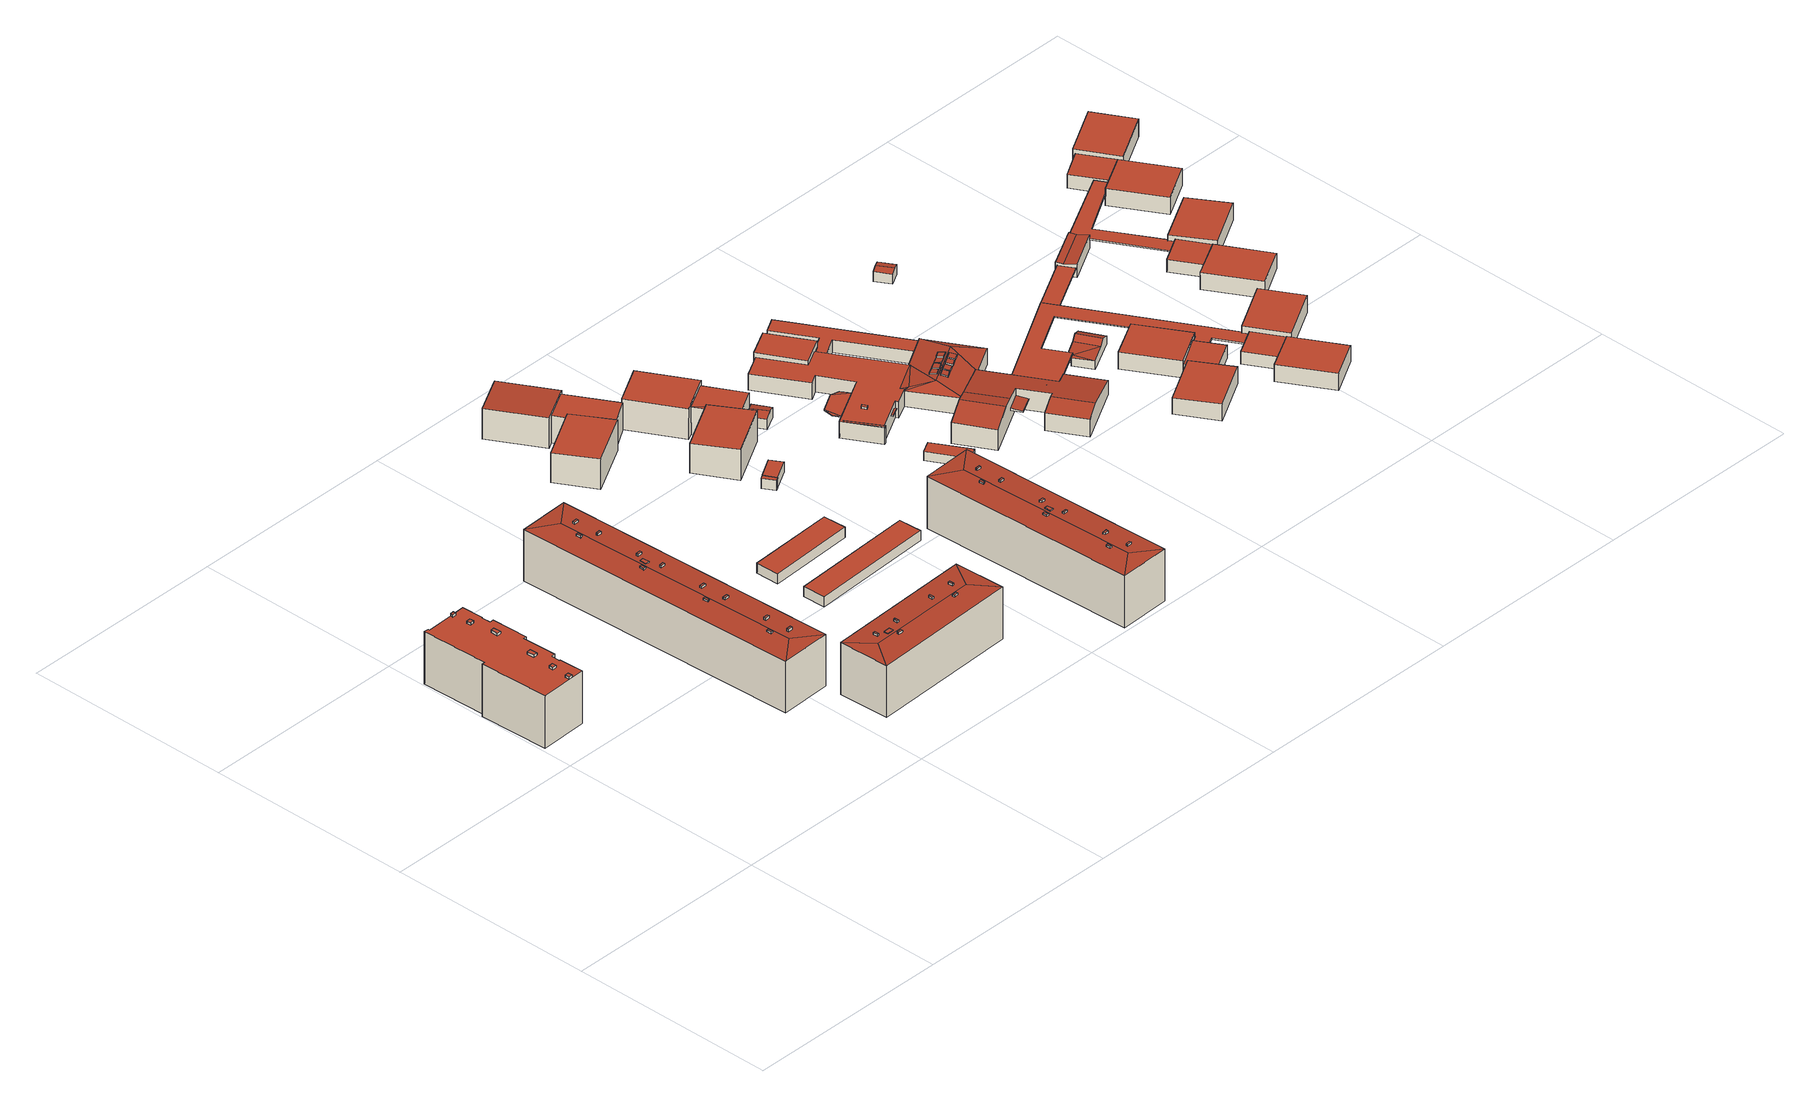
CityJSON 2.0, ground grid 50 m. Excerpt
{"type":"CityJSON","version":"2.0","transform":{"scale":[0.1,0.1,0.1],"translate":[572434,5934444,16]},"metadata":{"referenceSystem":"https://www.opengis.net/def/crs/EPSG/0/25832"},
"CityObjects":{
"building1":{"type":"Building","attributes":{"Grundfläche 2D":"380.286452","Grundhöhe NN":"16.456"},"children":["building1-1","building1-2","building1-3","building1-4","building1-5","building1-6","building1-7","building1-8","building1-9"],"geometry":[{"type":"Solid","lod":"3","boundaries":[[[[0,1,2,3,4,5,6,7,8,9,10,11,12,13,14,15,16,17,18,19]],[[3,2,1,0,20,21]],[[4,3,21,22]],[[5,4,22,23]],[[6,5,23,24]],[[7,6,24,25]],[[8,7,25,26]],[[9,8,26,27]],[[27,28,10,9]],[[29,11,10,28,30,31]],[[32,12,11,29,31,30,33,34]],[[13,12,32,34,33,35]],[[14,13,35,36]],[[15,14,36,37]],[[16,15,37,38,39,40]],[[41,17,16,40,39,38,42,43]],[[44,18,17,41,43,42,45,46]],[[19,47,48,49,20,0]],[[47,19,18,44,46,45,49,48]],[[33,30,28,27,26,25,24,23,22,21,20,49,45,42,38,37,36,35]]]],"semantics":{"surfaces":[{"type":"RoofSurface"},{"type":"WallSurface"},{"type":"GroundSurface"}],"values":[[0,1,1,1,1,1,1,1,1,1,1,1,1,1,1,1,1,1,1,2]]}}]},
"building1-1":{"type":"BuildingInstallation","parents":["building1"],"geometry":[{"type":"MultiSurface","lod":"3","boundaries":[[[50,51,52,53]],[[1,2,53,52]],[[2,54,50,53]],[[51,50,54,55]],[[55,1,52,51]]],"semantics":{"surfaces":[{"type":"RoofSurface"},{"type":"WallSurface"}],"values":[0,1,1,1,1]}}]},
"building1-2":{"type":"BuildingInstallation","parents":["building1"],"geometry":[{"type":"MultiSurface","lod":"3","boundaries":[[[56,57,58,59]],[[59,58,60,61]],[[56,59,61,62]],[[57,56,62,63]],[[58,57,63,60]]],"semantics":{"surfaces":[{"type":"RoofSurface"},{"type":"WallSurface"}],"values":[0,1,1,1,1]}}]},
"building1-3":{"type":"BuildingInstallation","parents":["building1"],"geometry":[{"type":"MultiSurface","lod":"3","boundaries":[[[64,65,66,67]]],"semantics":{"surfaces":[{"type":"RoofSurface"}],"values":[0]}}]},
"building1-4":{"type":"BuildingInstallation","parents":["building1"],"geometry":[{"type":"MultiSurface","lod":"3","boundaries":[[[68,69,70,71]],[[72,73,71,70]],[[73,74,68,71]],[[69,68,74,75]],[[70,69,75,72]]],"semantics":{"surfaces":[{"type":"RoofSurface"},{"type":"WallSurface"}],"values":[0,1,1,1,1]}}]},
"building1-5":{"type":"BuildingInstallation","parents":["building1"],"geometry":[{"type":"MultiSurface","lod":"3","boundaries":[[[76,77,78,79]],[[79,78,80,81]],[[76,79,81,82]],[[77,76,82,83]],[[78,77,83,80]]],"semantics":{"surfaces":[{"type":"RoofSurface"},{"type":"WallSurface"}],"values":[0,1,1,1,1]}}]},
"building1-6":{"type":"BuildingInstallation","parents":["building1"],"geometry":[{"type":"MultiSurface","lod":"3","boundaries":[[[84,85,86,87]],[[87,86,88,89]],[[84,87,89,90]],[[85,84,90,91]],[[86,85,91,88]]],"semantics":{"surfaces":[{"type":"RoofSurface"},{"type":"WallSurface"}],"values":[0,1,1,1,1]}}]},
"building1-7":{"type":"BuildingInstallation","parents":["building1"],"geometry":[{"type":"MultiSurface","lod":"3","boundaries":[[[92,93,94,95]],[[96,97,95,94]],[[97,98,92,95]],[[93,92,98,99]],[[94,93,99,96]]],"semantics":{"surfaces":[{"type":"RoofSurface"},{"type":"WallSurface"}],"values":[0,1,1,1,1]}}]},
"building1-8":{"type":"BuildingInstallation","parents":["building1"],"geometry":[{"type":"MultiSurface","lod":"3","boundaries":[[[41,40,100,47,44]],[[46,43,41,44]],[[43,39,40,41]],[[101,48,46,44,47,100]],[[39,101,100,40]],[[48,101,39,43,46]]],"semantics":{"surfaces":[{"type":"RoofSurface"},{"type":"WallSurface"},{"type":"OuterCeilingSurface"}],"values":[0,1,1,1,1,2]}}]},
"building1-9":{"type":"BuildingInstallation","parents":["building1"],"geometry":[{"type":"MultiSurface","lod":"3","boundaries":[[[32,29,102,103,104]],[[32,34,31,29]],[[102,29,31,105]],[[106,104,103,102,105,107]],[[104,106,34,32]],[[107,105,31,34,106]]],"semantics":{"surfaces":[{"type":"RoofSurface"},{"type":"WallSurface"},{"type":"OuterCeilingSurface"}],"values":[0,1,1,1,1,2]}}]},
"building2":{"type":"Building","attributes":{"Grundfläche 2D":"852.153227","Grundhöhe NN":"16.740"},"children":["building2-1","building2-2","building2-3","building2-4","building2-5","building2-6","building2-7","building2-8","building2-9","building2-10","building2-11","building2-12","building2-13","building2-14","building2-15","building2-16","building2-17"],"geometry":[{"type":"Solid","lod":"3","boundaries":[[[[108,109,110,111]],[[108,111,112]],[[113,110,109]],[[113,112,111,110]],[[109,108,114,115]],[[113,109,115,116]],[[112,113,116,117]],[[108,112,117,114]],[[116,115,114,117]]]],"semantics":{"surfaces":[{"type":"RoofSurface"},{"type":"WallSurface"},{"type":"GroundSurface"}],"values":[[0,0,0,0,1,1,1,1,2]]}}]},
"building2-1":{"type":"BuildingInstallation","parents":["building2"],"geometry":[{"type":"MultiSurface","lod":"3","boundaries":[[[118,119,120,121]],[[121,120,122,123]],[[118,121,123,124]],[[119,118,124,125]],[[120,119,125,122]]],"semantics":{"surfaces":[{"type":"RoofSurface"},{"type":"WallSurface"}],"values":[0,1,1,1,1]}}]},
"building2-2":{"type":"BuildingInstallation","parents":["building2"],"geometry":[{"type":"MultiSurface","lod":"3","boundaries":[[[126,127,128,129]],[[129,128,130,131]],[[131,132,126,129]],[[127,126,132,133]],[[133,130,128,127]]],"semantics":{"surfaces":[{"type":"RoofSurface"},{"type":"WallSurface"}],"values":[0,1,1,1,1]}}]},
"building2-3":{"type":"BuildingInstallation","parents":["building2"],"geometry":[{"type":"MultiSurface","lod":"3","boundaries":[[[134,135,136,137]],[[137,136,138,139]],[[134,137,139,140]],[[135,134,140,141]],[[136,135,141,138]]],"semantics":{"surfaces":[{"type":"RoofSurface"},{"type":"WallSurface"}],"values":[0,1,1,1,1]}}]},
"building2-4":{"type":"BuildingInstallation","parents":["building2"],"geometry":[{"type":"MultiSurface","lod":"3","boundaries":[[[142,143,144,145]],[[145,144,146,147]],[[142,145,147,148]],[[143,142,148,149]],[[144,143,149,146]]],"semantics":{"surfaces":[{"type":"RoofSurface"},{"type":"WallSurface"}],"values":[0,1,1,1,1]}}]},
"building2-5":{"type":"BuildingInstallation","parents":["building2"],"geometry":[{"type":"MultiSurface","lod":"3","boundaries":[[[150,151,152,153]],[[153,152,154,155]],[[150,153,155,156]],[[151,150,156,157]],[[152,151,157,154]]],"semantics":{"surfaces":[{"type":"RoofSurface"},{"type":"WallSurface"}],"values":[0,1,1,1,1]}}]},
"building2-6":{"type":"BuildingInstallation","parents":["building2"],"geometry":[{"type":"MultiSurface","lod":"3","boundaries":[[[158,159,160,161]],[[161,160,162,163]],[[158,161,163,164]],[[159,158,164,165]],[[160,159,165,162]]],"semantics":{"surfaces":[{"type":"RoofSurface"},{"type":"WallSurface"}],"values":[0,1,1,1,1]}}]},
"building2-7":{"type":"BuildingInstallation","parents":["building2"],"geometry":[{"type":"MultiSurface","lod":"3","boundaries":[[[166,167,168,169]],[[169,168,170,171]],[[166,169,171,172]],[[167,166,172,173]],[[168,167,173,170]]],"semantics":{"surfaces":[{"type":"RoofSurface"},{"type":"WallSurface"}],"values":[0,1,1,1,1]}}]},
"building2-8":{"type":"BuildingInstallation","parents":["building2"],"geometry":[{"type":"MultiSurface","lod":"3","boundaries":[[[174,175,176,177]],[[177,176,178,179]],[[174,177,179,180]],[[175,174,180,181]],[[176,175,181,178]]],"semantics":{"surfaces":[{"type":"RoofSurface"},{"type":"WallSurface"}],"values":[0,1,1,1,1]}}]},
"building2-9":{"type":"BuildingInstallation","parents":["building2"],"geometry":[{"type":"MultiSurface","lod":"3","boundaries":[[[182,183,184,185]],[[185,184,186,187]],[[182,185,187,188]],[[183,182,188,189]],[[184,183,189,186]]],"semantics":{"surfaces":[{"type":"RoofSurface"},{"type":"WallSurface"}],"values":[0,1,1,1,1]}}]},
"building2-10":{"type":"BuildingInstallation","parents":["building2"],"geometry":[{"type":"MultiSurface","lod":"3","boundaries":[[[190,191,192,193]],[[193,192,194,195]],[[195,196,190,193]],[[191,190,196,197]],[[197,194,192,191]]],"semantics":{"surfaces":[{"type":"RoofSurface"},{"type":"WallSurface"}],"values":[0,1,1,1,1]}}]},
"building2-11":{"type":"BuildingInstallation","parents":["building2"],"geometry":[{"type":"MultiSurface","lod":"3","boundaries":[[[198,199,200,201]],[[201,200,202,203]],[[198,201,203,204]],[[199,198,204,205]],[[200,199,205,202]]],"semantics":{"surfaces":[{"type":"RoofSurface"},{"type":"WallSurface"}],"values":[0,1,1,1,1]}}]},
"building2-12":{"type":"BuildingInstallation","parents":["building2"],"geometry":[{"type":"MultiSurface","lod":"3","boundaries":[[[206,207,208,209]],[[210,211,209,208]],[[206,209,211,212]],[[207,206,212,213]],[[208,207,213,210]]],"semantics":{"surfaces":[{"type":"RoofSurface"},{"type":"WallSurface"}],"values":[0,1,1,1,1]}}]},
"building2-13":{"type":"BuildingInstallation","parents":["building2"],"geometry":[{"type":"MultiSurface","lod":"3","boundaries":[[[214,215,216,217]],[[217,216,218,219]],[[214,217,219,220]],[[215,214,220,221]],[[216,215,221,218]]],"semantics":{"surfaces":[{"type":"RoofSurface"},{"type":"WallSurface"}],"values":[0,1,1,1,1]}}]},
"building2-14":{"type":"BuildingInstallation","parents":["building2"],"geometry":[{"type":"MultiSurface","lod":"3","boundaries":[[[222,223,224,225]],[[226,227,224,223]],[[227,228,225,224]],[[228,229,222,225]],[[229,226,223,222]],[[226,229,228,227]]],"semantics":{"surfaces":[{"type":"RoofSurface"},{"type":"WallSurface"},{"type":"OuterCeilingSurface"}],"values":[0,1,1,1,1,2]}}]},
"building2-15":{"type":"BuildingInstallation","parents":["building2"],"geometry":[{"type":"MultiSurface","lod":"3","boundaries":[[[230,231,232,233]],[[234,235,232,231]],[[236,234,231,230]],[[235,237,233,232]],[[237,236,230,233]],[[234,236,237,235]]],"semantics":{"surfaces":[{"type":"RoofSurface"},{"type":"WallSurface"},{"type":"OuterCeilingSurface"}],"values":[0,1,1,1,1,2]}}]},
"building2-16":{"type":"BuildingInstallation","parents":["building2"],"geometry":[{"type":"MultiSurface","lod":"3","boundaries":[[[238,239,240,241]],[[242,243,240,239]],[[243,244,241,240]],[[244,245,238,241]],[[245,242,239,238]],[[242,245,244,243]]],"semantics":{"surfaces":[{"type":"RoofSurface"},{"type":"WallSurface"},{"type":"OuterCeilingSurface"}],"values":[0,1,1,1,1,2]}}]},
"building2-17":{"type":"BuildingInstallation","parents":["building2"],"geometry":[{"type":"MultiSurface","lod":"3","boundaries":[[[246,247,248,249]],[[250,251,248,247]],[[251,252,249,248]],[[252,253,246,249]],[[253,250,247,246]],[[250,253,252,251]]],"semantics":{"surfaces":[{"type":"RoofSurface"},{"type":"WallSurface"},{"type":"OuterCeilingSurface"}],"values":[0,1,1,1,1,2]}}]},
"building3":{"type":"Building","attributes":{"Grundfläche 2D":"439.059400","Grundhöhe NN":"16.796"},"children":["building3-1","building3-2","building3-3","building3-4","building3-5","building3-6","building3-7","building3-8","building3-9"],"geometry":[{"type":"Solid","lod":"3","boundaries":[[[[254,255,256,257]],[[254,257,258]],[[259,256,255]],[[259,258,257,256]],[[255,254,260,261]],[[259,255,261,262]],[[258,259,262,263]],[[254,258,263,260]],[[260,263,262,261]]]],"semantics":{"surfaces":[{"type":"RoofSurface"},{"type":"WallSurface"},{"type":"GroundSurface"}],"values":[[0,0,0,0,1,1,1,1,2]]}}]},
"building3-1":{"type":"BuildingInstallation","parents":["building3"],"geometry":[{"type":"MultiSurface","lod":"3","boundaries":[[[264,265,266,267]],[[268,269,267,266]],[[264,267,269,270]],[[270,271,265,264]],[[266,265,271,268]]],"semantics":{"surfaces":[{"type":"RoofSurface"},{"type":"WallSurface"}],"values":[0,1,1,1,1]}}]},
"building3-2":{"type":"BuildingInstallation","parents":["building3"],"geometry":[{"type":"MultiSurface","lod":"3","boundaries":[[[272,273,274,275]],[[275,274,276,277]],[[272,275,277,278]],[[273,272,278,279]],[[274,273,279,276]]],"semantics":{"surfaces":[{"type":"RoofSurface"},{"type":"WallSurface"}],"values":[0,1,1,1,1]}}]},
"building3-3":{"type":"BuildingInstallation","parents":["building3"],"geometry":[{"type":"MultiSurface","lod":"3","boundaries":[[[280,281,282,283]],[[283,282,284,285]],[[280,283,285,286]],[[281,280,286,287]],[[282,281,287,284]]],"semantics":{"surfaces":[{"type":"RoofSurface"},{"type":"WallSurface"}],"values":[0,1,1,1,1]}}]},
"building3-4":{"type":"BuildingInstallation","parents":["building3"],"geometry":[{"type":"MultiSurface","lod":"3","boundaries":[[[288,289,290,291]],[[291,290,292,293]],[[288,291,293,294]],[[289,288,294,295]],[[290,289,295,292]]],"semantics":{"surfaces":[{"type":"RoofSurface"},{"type":"WallSurface"}],"values":[0,1,1,1,1]}}]},
"building3-5":{"type":"BuildingInstallation","parents":["building3"],"geometry":[{"type":"MultiSurface","lod":"3","boundaries":[[[296,297,298,299]],[[299,298,300,301]],[[296,299,301,302]],[[297,296,302,303]],[[298,297,303,300]]],"semantics":{"surfaces":[{"type":"RoofSurface"},{"type":"WallSurface"}],"values":[0,1,1,1,1]}}]},
"building3-6":{"type":"BuildingInstallation","parents":["building3"],"geometry":[{"type":"MultiSurface","lod":"3","boundaries":[[[304,305,306,307]],[[307,306,308,309]],[[304,307,309,310]],[[305,304,310,311]],[[306,305,311,308]]],"semantics":{"surfaces":[{"type":"RoofSurface"},{"type":"WallSurface"}],"values":[0,1,1,1,1]}}]},
"building3-7":{"type":"BuildingInstallation","parents":["building3"],"geometry":[{"type":"MultiSurface","lod":"3","boundaries":[[[312,313,314,315]],[[316,317,315,314]],[[312,315,317,318]],[[318,319,313,312]],[[314,313,319,316]]],"semantics":{"surfaces":[{"type":"RoofSurface"},{"type":"WallSurface"}],"values":[0,1,1,1,1]}}]},
"building3-8":{"type":"BuildingInstallation","parents":["building3"],"geometry":[{"type":"MultiSurface","lod":"3","boundaries":[[[320,321,322,323]],[[324,325,323,322]],[[325,326,320,323]],[[326,327,321,320]],[[327,324,322,321]],[[327,326,325,324]]],"semantics":{"surfaces":[{"type":"RoofSurface"},{"type":"WallSurface"},{"type":"OuterCeilingSurface"}],"values":[0,1,1,1,1,2]}}]},
"building3-9":{"type":"BuildingInstallation","parents":["building3"],"geometry":[{"type":"MultiSurface","lod":"3","boundaries":[[[328,329,330,331]],[[330,329,332,333]],[[331,330,333,334]],[[328,331,334,335]],[[329,328,335,332]],[[332,335,334,333]]],"semantics":{"surfaces":[{"type":"RoofSurface"},{"type":"WallSurface"},{"type":"OuterCeilingSurface"}],"values":[0,1,1,1,1,2]}}]},
"building4":{"type":"Building","attributes":{"Grundfläche 2D":"116.779359","Grundhöhe NN":"16.607"},"geometry":[{"type":"Solid","lod":"3","boundaries":[[[[336,337,338,339]],[[340,341,339,338]],[[341,342,336,339]],[[342,343,337,336]],[[343,340,338,337]],[[343,342,341,340]]]],"semantics":{"surfaces":[{"type":"RoofSurface"},{"type":"WallSurface"},{"type":"GroundSurface"}],"values":[[0,1,1,1,1,2]]}}]},
"building5":{"type":"Building","attributes":{"Grundfläche 2D":"164.956341","Grundhöhe NN":"16.677"},"geometry":[{"type":"Solid","lod":"3","boundaries":[[[[344,345,346,347]],[[348,349,347,346]],[[349,350,344,347]],[[350,351,345,344]],[[351,348,346,345]],[[351,350,349,348]]]],"semantics":{"surfaces":[{"type":"RoofSurface"},{"type":"WallSurface"},{"type":"GroundSurface"}],"values":[[0,1,1,1,1,2]]}}]},
"building6":{"type":"Building","attributes":{"Grundfläche 2D":"381.532801","Grundhöhe NN":"16.612"},"geometry":[{"type":"Solid","lod":"3","boundaries":[[[[352,353,354,355,356]],[[357,358,359,360,361]],[[362,363,364,365,366,367,368]],[[369,354,353,364,363,370]],[[355,354,369,371]],[[356,355,371,372]],[[364,353,352,356,372,373,365]],[[359,358,374,375]],[[368,376,377,360,359,375,378,362]],[[361,360,377,379]],[[358,357,361,379,374]],[[363,362,378,370]],[[366,365,373,380]],[[376,368,367,366,380,381]],[[376,381,380,373,372,371,369,370,378,375,374,379,377]]]],"semantics":{"surfaces":[{"type":"RoofSurface"},{"type":"WallSurface"},{"type":"GroundSurface"}],"values":[[0,0,0,1,1,1,1,1,1,1,1,1,1,1,2]]}}]},
"building7":{"type":"Building","attributes":{"Grundfläche 2D":"2.672561","Grundhöhe NN":"16.492"},"geometry":[{"type":"Solid","lod":"3","boundaries":[[[[382,383,384,385]],[[386,387,385,384]],[[387,388,382,385]],[[388,389,383,382]],[[389,386,384,383]],[[389,388,387,386]]]],"semantics":{"surfaces":[{"type":"RoofSurface"},{"type":"WallSurface"},{"type":"GroundSurface"}],"values":[[0,1,1,1,1,2]]}}]},
"building8":{"type":"Building","attributes":{"Grundfläche 2D":"644.389950","Grundhöhe NN":"16.826"},"children":["building8-1","building8-2","building8-3","building8-4","building8-5","building8-6","building8-7","building8-8","building8-9","building8-10","building8-11","building8-12","building8-13"],"geometry":[{"type":"Solid","lod":"3","boundaries":[[[[390,391,392]],[[393,392,391,394]],[[391,390,395,394]],[[393,394,395]],[[390,392,396,397]],[[395,390,397,398]],[[393,395,398,399]],[[392,393,399,396]],[[399,398,397,396]]]],"semantics":{"surfaces":[{"type":"RoofSurface"},{"type":"WallSurface"},{"type":"GroundSurface"}],"values":[[0,0,0,0,1,1,1,1,2]]}}]},
"building8-1":{"type":"BuildingInstallation","parents":["building8"],"geometry":[{"type":"MultiSurface","lod":"3","boundaries":[[[400,401,402,403]],[[404,405,403,402]],[[403,405,406,400]],[[406,407,401,400]],[[402,401,407,404]]],"semantics":{"surfaces":[{"type":"RoofSurface"},{"type":"WallSurface"}],"values":[0,1,1,1,1]}}]},
"building8-2":{"type":"BuildingInstallation","parents":["building8"],"geometry":[{"type":"MultiSurface","lod":"3","boundaries":[[[408,409,410,411]],[[411,410,412,413]],[[408,411,413,414]],[[409,408,414,415]],[[410,409,415,412]]],"semantics":{"surfaces":[{"type":"RoofSurface"},{"type":"WallSurface"}],"values":[0,1,1,1,1]}}]},
"building8-3":{"type":"BuildingInstallation","parents":["building8"],"geometry":[{"type":"MultiSurface","lod":"3","boundaries":[[[416,417,418,419]],[[419,418,420,421]],[[416,419,421,422]],[[422,423,417,416]],[[423,420,418,417]]],"semantics":{"surfaces":[{"type":"RoofSurface"},{"type":"WallSurface"}],"values":[0,1,1,1,1]}}]},
"building8-4":{"type":"BuildingInstallation","parents":["building8"],"geometry":[{"type":"MultiSurface","lod":"3","boundaries":[[[424,425,426,427]],[[427,426,428,429]],[[424,427,429,430]],[[425,424,430,431]],[[426,425,431,428]]],"semantics":{"surfaces":[{"type":"RoofSurface"},{"type":"WallSurface"}],"values":[0,1,1,1,1]}}]},
"building8-5":{"type":"BuildingInstallation","parents":["building8"],"geometry":[{"type":"MultiSurface","lod":"3","boundaries":[[[432,433,434,435]],[[435,434,436,437]],[[432,435,437,438]],[[433,432,438,439]],[[434,433,439,436]]],"semantics":{"surfaces":[{"type":"RoofSurface"},{"type":"WallSurface"}],"values":[0,1,1,1,1]}}]},
"building8-6":{"type":"BuildingInstallation","parents":["building8"],"geometry":[{"type":"MultiSurface","lod":"3","boundaries":[[[440,441,442,443]],[[443,442,444,445]],[[440,443,445,446]],[[441,440,446,447]],[[442,441,447,444]]],"semantics":{"surfaces":[{"type":"RoofSurface"},{"type":"WallSurface"}],"values":[0,1,1,1,1]}}]},
"building8-7":{"type":"BuildingInstallation","parents":["building8"],"geometry":[{"type":"MultiSurface","lod":"3","boundaries":[[[448,449,450,451]],[[451,450,452,453]],[[448,451,453,454]],[[449,448,454,455]],[[450,449,455,452]]],"semantics":{"surfaces":[{"type":"RoofSurface"},{"type":"WallSurface"}],"values":[0,1,1,1,1]}}]},
"building8-8":{"type":"BuildingInstallation","parents":["building8"],"geometry":[{"type":"MultiSurface","lod":"3","boundaries":[[[456,457,458,459]],[[459,458,460,461]],[[461,462,456,459]],[[457,456,462,463]],[[463,460,458,457]]],"semantics":{"surfaces":[{"type":"RoofSurface"},{"type":"WallSurface"}],"values":[0,1,1,1,1]}}]},
"building8-9":{"type":"BuildingInstallation","parents":["building8"],"geometry":[{"type":"MultiSurface","lod":"3","boundaries":[[[464,465,466,467]],[[467,466,468,469]],[[464,467,469,470]],[[465,464,470,471]],[[466,465,471,468]]],"semantics":{"surfaces":[{"type":"RoofSurface"},{"type":"WallSurface"}],"values":[0,1,1,1,1]}}]},
"building8-10":{"type":"BuildingInstallation","parents":["building8"],"geometry":[{"type":"MultiSurface","lod":"3","boundaries":[[[472,473,474,475]],[[475,474,476,477]],[[472,475,477,478]],[[473,472,478,479]],[[474,473,479,476]]],"semantics":{"surfaces":[{"type":"RoofSurface"},{"type":"WallSurface"}],"values":[0,1,1,1,1]}}]},
"building8-11":{"type":"BuildingInstallation","parents":["building8"],"geometry":[{"type":"MultiSurface","lod":"3","boundaries":[[[480,481,482,483]],[[482,481,484,485]],[[480,483,486,487]],[[483,482,485,486]],[[481,480,487,484]],[[484,487,486,485]]],"semantics":{"surfaces":[{"type":"RoofSurface"},{"type":"WallSurface"},{"type":"OuterCeilingSurface"}],"values":[0,1,1,1,1,2]}}]},
"building8-12":{"type":"BuildingInstallation","parents":["building8"],"geometry":[{"type":"MultiSurface","lod":"3","boundaries":[[[488,489,490,491]],[[492,493,490,489]],[[494,492,489,488]],[[493,495,491,490]],[[495,494,488,491]],[[492,494,495,493]]],"semantics":{"surfaces":[{"type":"RoofSurface"},{"type":"WallSurface"},{"type":"OuterCeilingSurface"}],"values":[0,1,1,1,1,2]}}]},
"building8-13":{"type":"BuildingInstallation","parents":["building8"],"geometry":[{"type":"MultiSurface","lod":"3","boundaries":[[[496,497,498,499]],[[500,501,499,498]],[[502,500,498,497]],[[501,503,496,499]],[[503,502,497,496]],[[502,503,501,500]]],"semantics":{"surfaces":[{"type":"RoofSurface"},{"type":"WallSurface"},{"type":"OuterCeilingSurface"}],"values":[0,1,1,1,1,2]}}]},
"building9":{"type":"Building","attributes":{"Grundfläche 2D":"17.760267","Grundhöhe NN":"16.690"},"geometry":[{"type":"Solid","lod":"3","boundaries":[[[[504,505,506,507]],[[505,504,508,509]],[[506,505,509,510]],[[507,506,510,511]],[[504,507,511,508]],[[509,508,511,510]]]],"semantics":{"surfaces":[{"type":"RoofSurface"},{"type":"WallSurface"},{"type":"GroundSurface"}],"values":[[0,1,1,1,1,2]]}}]},
"building10":{"type":"Building","attributes":{"Grundfläche 2D":"383.314348","Grundhöhe NN":"16.727"},"geometry":[{"type":"Solid","lod":"3","boundaries":[[[[512,513,514,515]],[[516,517,518,519]],[[520,521,522,523]],[[524,525,526,520,523,527]],[[528,529,530,531,532]],[[533,528,532]],[[531,534,535,513,512,536,537,532]],[[514,513,535,538]],[[515,514,538,539]],[[512,515,539,536]],[[540,517,516,528,533,541]],[[518,517,540,542]],[[519,518,542,543]],[[528,516,519,543,544,529]],[[527,523,522,545,546]],[[524,527,546,547]],[[525,524,547,548]],[[522,521,549,545]],[[520,526,530,529,544,549,521]],[[534,531,530,526,525,548]],[[533,532,537,541]],[[543,542,540,541,537,536,539,538,535,534,548,547,546,545,549,544]]]],"semantics":{"surfaces":[{"type":"RoofSurface"},{"type":"WallSurface"},{"type":"GroundSurface"}],"values":[[0,0,0,0,0,0,1,1,1,1,1,1,1,1,1,1,1,1,1,1,1,2]]}}]},
"building11":{"type":"Building","attributes":{"Grundfläche 2D":"31.164407","Grundhöhe NN":"16.791"},"geometry":[{"type":"Solid","lod":"3","boundaries":[[[[550,551,552,553]],[[554,555,553,552]],[[555,556,550,553]],[[556,557,551,550]],[[557,554,552,551]],[[557,556,555,554]]]],"semantics":{"surfaces":[{"type":"RoofSurface"},{"type":"WallSurface"},{"type":"GroundSurface"}],"values":[[0,1,1,1,1,2]]}}]},
"building12":{"type":"Building","attributes":{"Grundfläche 2D":"1076.726346","Grundhöhe NN":"16.091"},"children":["building12-1","building12-2","building12-3","building12-4","building12-5","building12-6","building12-7","building12-8","building12-9","building12-10","building12-11","building12-12","building12-13","building12-14"],"geometry":[{"type":"Solid","lod":"3","boundaries":[[[[558,559,560,561]],[[562,563,559,564,565,566]],[[559,558,564]],[[567,558,561]],[[568,558,567]],[[569,564,568]],[[564,558,568]],[[569,570,565,564]],[[570,571,572,565]],[[573,566,565,572]],[[574,575,576,577]],[[578,579,575,574]],[[580,581,582,583,584,585,586,579,578,587,588]],[[589,590,581,580]],[[559,563,591,592,593,594,595,596,597,598,599,600,601,602,603,604,605,567,561,560]],[[606,607,608,609]],[[610,587,578,574,577,611,612,613]],[[587,610,613,612,614,588]],[[589,580,588,614,615]],[[590,589,615,616]],[[582,581,590,616,617]],[[583,582,617,618]],[[619,585,584,583,618,620]],[[570,586,585,619,621,571]],[[622,576,575,579,586,570,569,623]],[[577,576,622,611]],[[594,593,624,625]],[[595,594,625,626]],[[596,595,626,627]],[[597,596,627,628]],[[598,597,628,629,599]],[[600,599,629,630]],[[601,600,630,631]],[[602,601,631,632]],[[602,632,633,603]],[[604,603,633,634]],[[605,604,634,635,568,567]],[[591,563,562,636,637]],[[569,568,635,623]],[[572,571,621,638]],[[639,566,573,572,638,640]],[[562,566,639,636]],[[592,606,609,641,624,593]],[[642,607,606,592,591,637]],[[608,607,642,643]],[[609,608,643,641]],[[634,633,632,631,630,629,628,627,626,625,624,641,643,642,637,636,639,640,638,621,619,620,618,617,616,615,614,612,611,622,623,635]]]],"semantics":{"surfaces":[{"type":"RoofSurface"},{"type":"WallSurface"},{"type":"GroundSurface"}],"values":[[0,0,0,0,0,0,0,0,0,0,0,0,0,0,0,0,1,1,1,1,1,1,1,1,1,1,1,1,1,1,1,1,1,1,1,1,1,1,1,1,1,1,1,1,1,1,2]]}}]},
"building12-1":{"type":"BuildingInstallation","parents":["building12"],"geometry":[{"type":"MultiSurface","lod":"3","boundaries":[[[644,645,646,647]],[[647,646,648,649]],[[644,647,649,650]],[[645,644,650,651]],[[646,645,651,648]]],"semantics":{"surfaces":[{"type":"RoofSurface"},{"type":"WallSurface"}],"values":[0,1,1,1,1]}}]},
"building12-2":{"type":"BuildingInstallation","parents":["building12"],"geometry":[{"type":"MultiSurface","lod":"3","boundaries":[[[652,653,654,655]],[[655,654,656,657]],[[652,655,657,658]],[[653,652,658,659]],[[654,653,659,656]]],"semantics":{"surfaces":[{"type":"RoofSurface"},{"type":"WallSurface"}],"values":[0,1,1,1,1]}}]},
"building12-3":{"type":"BuildingInstallation","parents":["building12"],"geometry":[{"type":"MultiSurface","lod":"3","boundaries":[[[660,661,662,663]],[[663,662,664,665]],[[660,663,665,666]],[[661,660,666,667]],[[662,661,667,664]]],"semantics":{"surfaces":[{"type":"RoofSurface"},{"type":"WallSurface"}],"values":[0,1,1,1,1]}}]},
"building12-4":{"type":"BuildingInstallation","parents":["building12"],"geometry":[{"type":"MultiSurface","lod":"3","boundaries":[[[668,669,670,671]],[[671,670,672,673]],[[668,671,673,674]],[[669,668,674,675]],[[670,669,675,672]]],"semantics":{"surfaces":[{"type":"RoofSurface"},{"type":"WallSurface"}],"values":[0,1,1,1,1]}}]},
"building12-5":{"type":"BuildingInstallation","parents":["building12"],"geometry":[{"type":"MultiSurface","lod":"3","boundaries":[[[676,677,678,679]],[[679,678,680,681]],[[676,679,681,682]],[[682,683,677,676]],[[683,680,678,677]]],"semantics":{"surfaces":[{"type":"RoofSurface"},{"type":"WallSurface"}],"values":[0,1,1,1,1]}}]},
"building12-6":{"type":"BuildingInstallation","parents":["building12"],"geometry":[{"type":"MultiSurface","lod":"3","boundaries":[[[684,685,686,687]],[[687,686,688,689]],[[684,687,689,690]],[[685,684,690,691]],[[686,685,691,688]]],"semantics":{"surfaces":[{"type":"RoofSurface"},{"type":"WallSurface"}],"values":[0,1,1,1,1]}}]},
"building12-7":{"type":"BuildingInstallation","parents":["building12"],"geometry":[{"type":"MultiSurface","lod":"3","boundaries":[[[692,693,694,695]],[[695,694,696,697]],[[692,695,697,698]],[[693,692,698,699]],[[694,693,699,696]]],"semantics":{"surfaces":[{"type":"RoofSurface"},{"type":"WallSurface"}],"values":[0,1,1,1,1]}}]},
"building12-8":{"type":"BuildingInstallation","parents":["building12"],"geometry":[{"type":"MultiSurface","lod":"3","boundaries":[[[700,701,702,703]],[[703,702,704,705]],[[700,703,705,706]],[[701,700,706,707]],[[702,701,707,704]]],"semantics":{"surfaces":[{"type":"RoofSurface"},{"type":"WallSurface"}],"values":[0,1,1,1,1]}}]},
"building12-9":{"type":"BuildingInstallation","parents":["building12"],"geometry":[{"type":"MultiSurface","lod":"3","boundaries":[[[708,709,710,711]]],"semantics":{"surfaces":[{"type":"RoofSurface"}],"values":[0]}}]},
"building12-10":{"type":"BuildingInstallation","parents":["building12"],"geometry":[{"type":"MultiSurface","lod":"3","boundaries":[[[712,713,598,599,714]],[[714,599,600]],[[712,714,600,601]],[[598,713,712,601,602]]],"semantics":{"surfaces":[{"type":"RoofSurface"},{"type":"WallSurface"}],"values":[0,1,1,1]}}]},
"building12-11":{"type":"BuildingInstallation","parents":["building12"],"geometry":[{"type":"MultiSurface","lod":"3","boundaries":[[[715,716,717,718]],[[718,717,719,720]],[[715,718,720,721]],[[716,715,721,722]],[[717,716,722,719]]],"semantics":{"surfaces":[{"type":"RoofSurface"},{"type":"WallSurface"}],"values":[0,1,1,1,1]}}]},
"building12-12":{"type":"BuildingInstallation","parents":["building12"],"geometry":[{"type":"MultiSurface","lod":"3","boundaries":[[[723,724,725,610]],[[726,613,610,725]],[[613,727,723,610]],[[727,728,724,723]],[[728,726,725,724]],[[728,727,613,726]]],"semantics":{"surfaces":[{"type":"RoofSurface"},{"type":"WallSurface"},{"type":"OuterCeilingSurface"}],"values":[0,1,1,1,1,2]}}]},
"building12-13":{"type":"BuildingInstallation","parents":["building12"],"geometry":[{"type":"MultiSurface","lod":"3","boundaries":[[[729,730,731,732]],[[733,731,730]],[[729,732,734]],[[735,736,732,731]],[[736,737,734,732]],[[737,738,729,734]],[[738,739,730,729]],[[740,735,731,733]],[[739,740,733,730]],[[735,740,739,738,737,736]]],"semantics":{"surfaces":[{"type":"RoofSurface"},{"type":"WallSurface"},{"type":"OuterCeilingSurface"}],"values":[0,0,0,1,1,1,1,1,1,2]}}]},
"building12-14":{"type":"BuildingInstallation","parents":["building12"],"geometry":[{"type":"MultiSurface","lod":"3","boundaries":[[[741,742,743,744]],[[745,746,743,742]],[[746,747,744,743]],[[747,748,741,744]],[[748,745,742,741]],[[745,748,747,746]]],"semantics":{"surfaces":[{"type":"RoofSurface"},{"type":"WallSurface"},{"type":"OuterCeilingSurface"}],"values":[0,1,1,1,1,2]}}]},
"building13":{"type":"Building","attributes":{"Grundfläche 2D":"130.825479","Grundhöhe NN":"16.119"},"geometry":[{"type":"Solid","lod":"3","boundaries":[[[[749,750,751,752,753,754,755,756,757,758,759,760]],[[761,762,759,758]],[[762,763,760,759]],[[763,639,749,760]],[[639,640,750,749]],[[640,764,751,750]],[[764,765,752,751]],[[765,766,753,752]],[[766,767,754,753]],[[767,768,755,754]],[[768,642,756,755]],[[642,637,757,756]],[[637,761,758,757]],[[761,637,642,768,767,766,765,764,640,639,763,762]]]],"semantics":{"surfaces":[{"type":"RoofSurface"},{"type":"WallSurface"},{"type":"GroundSurface"}],"values":[[0,1,1,1,1,1,1,1,1,1,1,1,1,2]]}}]},
"building14":{"type":"Building","attributes":{"Grundfläche 2D":"333.033731","Grundhöhe NN":"16.719"},"geometry":[{"type":"Solid","lod":"3","boundaries":[[[[769,770,771,772]],[[773,774,775,776,777]],[[778,779,780,781,782,783]],[[783,770,769,784,785,778]],[[786,771,770,783,782,787]],[[772,771,786,788]],[[769,772,788,784]],[[775,774,789,790]],[[791,792,777,776,775,790,793,781,780]],[[773,777,792,794]],[[774,773,794,789]],[[782,781,793,787]],[[779,778,785,795]],[[780,779,795,791]],[[787,793,790,789,794,792,791,795,785,784,788,786]]]],"semantics":{"surfaces":[{"type":"RoofSurface"},{"type":"WallSurface"},{"type":"GroundSurface"}],"values":[[0,0,0,1,1,1,1,1,1,1,1,1,1,1,2]]}}]},
"building15":{"type":"Building","attributes":{"Grundfläche 2D":"14.075598","Grundhöhe NN":"16.425"},"geometry":[{"type":"Solid","lod":"3","boundaries":[[[[796,797,798,799]],[[800,796,799,801]],[[801,799,798,802,803]],[[800,801,803,804]],[[797,796,800,804,805]],[[798,797,805,802]],[[803,802,805,804]]]],"semantics":{"surfaces":[{"type":"RoofSurface"},{"type":"WallSurface"},{"type":"GroundSurface"}],"values":[[0,0,1,1,1,1,2]]}}]},
"building16":{"type":"Building","attributes":{"Grundfläche 2D":"559.276595","Grundhöhe NN":"16.805"},"children":["building16-1"],"geometry":[{"type":"Solid","lod":"3","boundaries":[[[[806,807,808,809,810,811,812,813,814,815,816,817,818,819,820,821]],[[822,823,824,825,826,827]],[[826,825,828,829,830]],[[831,832,833,834,835,836,837,838,839,840,841,842]],[[843,844,845]],[[846,844,843]],[[847,848,845,849]],[[850,843,845,848]],[[851,847,849,852]],[[810,809,853,854]],[[811,810,854,855]],[[812,811,855,856]],[[813,812,856,857]],[[814,813,857,858]],[[859,815,814,858,860,861]],[[815,859,861,862,816]],[[817,816,862,863]],[[864,819,818,817,863,865]],[[820,819,864,866]],[[821,820,866,867]],[[806,821,867,868]],[[807,806,868,869]],[[808,807,869,870]],[[809,808,870,853]],[[825,824,823,871,872,828]],[[873,835,834,830,829,828,872,874,875]],[[830,834,833,826]],[[876,875,874,877]],[[878,822,827,826,833,832,879,876,877,880]],[[823,822,878,871]],[[837,836,881,882]],[[838,837,882,883]],[[839,838,883,884]],[[840,839,884,885]],[[886,842,841,840,885,887]],[[831,842,886,888]],[[832,831,888,879]],[[836,835,873,881]],[[852,849,845,844,889,890]],[[851,852,890,891]],[[850,848,847,851,891,892]],[[843,850,892,893]],[[846,843,893,894]],[[844,846,894,889]],[[861,860,858,857,856,855,854,853,870,869,868,867,866,864,865,863,862]],[[877,874,872,871,878,880]],[[885,884,883,882,881,873,875,876,879,888,886,887]],[[892,891,890,889,894,893]]]],"semantics":{"surfaces":[{"type":"RoofSurface"},{"type":"WallSurface"},{"type":"GroundSurface"}],"values":[[0,0,0,0,0,0,0,0,0,1,1,1,1,1,1,1,1,1,1,1,1,1,1,1,1,1,1,1,1,1,1,1,1,1,1,1,1,1,1,1,1,1,1,1,2,2,2,2]]}}]},
"building16-1":{"type":"BuildingInstallation","parents":["building16"],"geometry":[{"type":"MultiSurface","lod":"3","boundaries":[[[859,895,896,897]],[[898,899,897,896]],[[859,897,899,861]],[[859,861,860,895]],[[896,895,860,898]],[[899,898,860,861]]],"semantics":{"surfaces":[{"type":"RoofSurface"},{"type":"WallSurface"},{"type":"OuterCeilingSurface"}],"values":[0,1,1,1,1,2]}}]},
"building17":{"type":"Building","attributes":{"Grundfläche 2D":"332.481186","Grundhöhe NN":"16.746"},"geometry":[{"type":"Solid","lod":"3","boundaries":[[[[900,901,902,903,904,905]],[[906,907,908,909]],[[910,911,912,913,914]],[[903,902,915,916]],[[904,903,916,917]],[[901,900,918,919]],[[907,906,920,921]],[[908,907,921,922]],[[905,909,908,922,918,900]],[[917,920,906,909,905,904]],[[911,910,923,924]],[[912,911,924,925]],[[913,912,925,926]],[[901,919,923,910,914,913,926,915,902]],[[915,926,925,924,923,919,918,922,921,920,917,916]]]],"semantics":{"surfaces":[{"type":"RoofSurface"},{"type":"WallSurface"},{"type":"GroundSurface"}],"values":[[0,0,0,1,1,1,1,1,1,1,1,1,1,1,2]]}}]},
"building18":{"type":"Building","attributes":{"Grundfläche 2D":"334.224362","Grundhöhe NN":"16.714"},"geometry":[{"type":"Solid","lod":"3","boundaries":[[[[927,928,929,930]],[[931,932,933,934,935]],[[936,937,938,939,940,941]],[[928,927,942,943]],[[929,928,943,944]],[[941,930,929,944,945,936]],[[946,942,927,930,941,940]],[[931,935,947,948]],[[932,931,948,949]],[[933,932,949,950]],[[937,951,947,935,934,933,950,952,938]],[[939,938,952,953]],[[940,939,953,946]],[[937,936,945,951]],[[952,950,949,948,947,951,945,944,943,942,946,953]]]],"semantics":{"surfaces":[{"type":"RoofSurface"},{"type":"WallSurface"},{"type":"GroundSurface"}],"values":[[0,0,0,1,1,1,1,1,1,1,1,1,1,1,2]]}}]},
"building19":{"type":"Building","attributes":{"Grundfläche 2D":"342.229524","Grundhöhe NN":"16.422"},"geometry":[{"type":"Solid","lod":"3","boundaries":[[[[954,955,956,957]],[[958,959,960,961]],[[962,963,964,965,966,967]],[[968,955,954,967,966,969]],[[956,955,968,970]],[[957,956,970,971]],[[962,967,954,957,971,972]],[[959,958,973,974]],[[960,959,974,975]],[[963,976,977,961,960,975,978,964]],[[958,961,977,973]],[[965,964,978,979]],[[966,965,979,969]],[[963,962,972,976]],[[970,968,969,979,978,975,974,973,977,976,972,971]]]],"semantics":{"surfaces":[{"type":"RoofSurface"},{"type":"WallSurface"},{"type":"GroundSurface"}],"values":[[0,0,0,1,1,1,1,1,1,1,1,1,1,1,2]]}}]}
},
"vertices":[
[115,902,135],[85,901,135],[77,900,135],[13,898,135],[13,902,135],[2,902,135],[7,741,135],[0,741,135],[6,573,135],[120,578,135],[117,636,135],[115,636,135],[115,657,135],[124,658,135],[121,740,135],[129,740,135],[125,828,135],[116,828,135],[115,850,135],[117,850,135],[115,902,5],[13,898,5],[13,902,5],[2,902,5],[7,741,5],[0,741,5],[6,573,5],[120,578,5],[117,636,5],[115,636,33],[115,636,5],[115,636,31],[115,657,33],[115,657,5],[115,657,31],[124,658,5],[121,740,5],[129,740,5],[125,828,5],[125,828,31],[125,828,33],[116,828,33],[116,828,5],[116,828,31],[115,850,33],[115,850,5],[115,850,31],[117,850,33],[117,850,31],[117,850,5],
[77,894,141],[85,894,141],[85,901,141],[77,900,141],[77,894,135],[85,894,135],
[90,578,141],[89,588,141],[81,588,141],[81,577,141],[81,588,135],[81,577,135],[90,578,135],[89,588,135],
[75,659,135],[65,659,135],[66,641,135],[75,642,135],
[81,859,141],[81,849,141],[91,850,141],[90,859,141],[91,850,135],[90,859,135],[81,859,135],[81,849,135],
[100,803,141],[91,802,141],[91,785,141],[101,785,141],[91,785,135],[101,785,135],[100,803,135],[91,802,135],
[86,698,141],[87,681,141],[97,681,141],[96,699,141],[97,681,135],[96,699,135],[86,698,135],[87,681,135],
[92,634,141],[82,633,141],[82,623,141],[92,624,141],[82,623,135],[92,624,135],[92,634,135],[82,633,135],
[124,850,33],[124,850,31],
[124,636,33],[124,657,33],[124,658,33],[124,636,31],[124,658,31],[124,657,31],
[395,996,135],[424,302,135],[482,348,138],[457,953,138],[517,1001,135],[546,307,135],[395,996,7],[424,302,7],[546,307,7],[517,1001,7],
[481,749,140],[472,748,140],[472,733,140],[482,733,140],[472,733,138],[482,733,137],[481,749,137],[472,748,138],
[488,876,142],[478,875,142],[478,871,142],[488,871,142],[478,871,137],[488,871,137],[488,876,137],[478,875,137],
[510,371,143],[499,370,143],[499,365,143],[511,366,143],[499,365,137],[511,366,137],[510,371,137],[499,370,137],
[492,533,142],[503,534,142],[503,539,142],[492,539,142],[503,539,137],[492,539,137],[492,533,137],[503,534,137],
[482,763,142],[493,764,142],[493,769,142],[481,768,142],[493,769,137],[481,768,137],[482,763,137],[493,764,137],
[474,397,142],[469,397,142],[470,385,142],[475,386,142],[470,385,138],[475,386,138],[474,397,138],[469,397,138],
[453,902,142],[448,902,142],[449,890,142],[454,891,142],[449,890,137],[454,891,138],[453,902,138],[448,902,137],
[496,703,142],[496,708,142],[485,707,142],[485,702,142],[485,707,137],[485,702,137],[496,703,137],[496,708,137],
[467,565,142],[462,565,142],[463,553,142],[468,554,142],[463,553,138],[468,554,138],[467,565,138],[462,565,137],
[496,425,143],[508,426,143],[507,431,143],[496,431,143],[507,431,137],[496,431,137],[496,425,137],[508,426,137],
[460,734,142],[455,734,142],[455,722,142],[461,722,142],[455,722,137],[461,722,138],[460,734,138],[455,734,137],
[486,932,142],[486,937,142],[475,937,142],[475,931,142],[475,937,137],[475,931,137],[486,932,137],[486,937,137],
[500,600,142],[489,600,142],[489,594,142],[501,595,142],[489,594,137],[501,595,137],[500,600,137],[489,600,137],
[525,918,33],[521,918,33],[522,896,33],[526,896,33],[521,918,31],[522,896,31],[526,896,31],[525,918,31],
[547,413,33],[542,412,33],[543,389,33],[548,389,33],[542,412,31],[543,389,31],[547,413,31],[548,389,31],
[532,750,33],[528,750,33],[529,727,33],[533,727,33],[528,750,31],[529,727,31],[533,727,31],[532,750,31],
[539,581,33],[535,581,33],[536,558,33],[540,558,33],[535,581,31],[536,558,31],[540,558,31],[539,581,31],
[550,142,136],[907,157,136],[860,214,139],[592,205,139],[545,265,136],[901,280,136],[550,142,8],[907,157,8],[901,280,8],[545,265,8],
[613,234,143],[608,234,143],[609,223,143],[613,223,143],[609,223,138],[613,223,138],[613,234,138],[608,234,138],
[842,243,143],[838,243,143],[839,232,143],[843,232,143],[839,232,138],[843,232,138],[842,243,138],[838,243,138],
[781,240,143],[777,240,143],[777,230,143],[782,230,143],[777,230,138],[782,230,138],[781,240,138],[777,240,138],
[643,196,143],[654,196,143],[654,201,143],[643,201,143],[654,201,139],[643,201,139],[643,196,138],[654,196,138],
[674,236,143],[670,236,143],[670,226,143],[674,226,143],[670,226,138],[674,226,138],[674,236,138],[670,236,138],
[643,223,141],[628,222,141],[629,212,141],[644,213,141],[629,212,139],[644,213,139],[643,223,138],[628,222,138],
[813,202,143],[823,203,143],[823,208,143],[812,207,143],[823,208,139],[812,207,139],[813,202,138],[823,203,138],
[651,274,34],[627,273,34],[627,268,34],[651,269,34],[627,268,32],[651,269,32],[651,274,32],[627,273,32],
[799,280,34],[799,275,34],[820,276,34],[819,281,34],[799,275,32],[820,276,32],[819,281,32],[799,280,32],
[736,674,31],[738,618,31],[947,629,31],[944,684,31],[947,629,6],[944,684,6],[736,674,6],[738,618,6],
[741,550,31],[743,495,31],[1042,510,31],[1039,565,31],[1042,510,7],[1039,565,7],[741,550,7],[743,495,7],
[850,1170,82],[801,1257,79],[680,1190,79],[731,1099,82],[852,1166,82],[784,1442,77],[695,1392,82],[763,1271,82],[854,1322,77],[786,1443,77],[780,1281,74],[794,1254,74],[801,1257,74],[850,1170,74],[910,1206,74],[909,1209,74],[847,1318,74],[680,1190,6],[794,1254,6],[731,1099,6],[852,1166,6],[850,1170,6],[695,1392,6],[763,1271,6],[847,1318,6],[854,1322,6],[780,1281,6],[786,1443,6],[910,1206,6],[909,1209,6],
[955,868,30],[971,840,30],[978,844,31],[963,872,31],[978,844,5],[963,872,5],[955,868,5],[971,840,5],
[1224,9,137],[1161,50,140],[1101,4,137],[1080,528,137],[1143,486,140],[1202,533,137],[1101,4,8],[1224,9,8],[1202,533,8],[1080,528,8],
[1171,465,144],[1171,470,144],[1160,469,144],[1160,465,144],[1160,469,140],[1160,465,140],[1171,465,139],[1171,470,139],
[1152,98,144],[1147,97,144],[1148,87,144],[1152,87,144],[1148,87,140],[1152,87,140],[1152,98,140],[1147,97,140],
[1138,435,144],[1133,434,144],[1134,423,144],[1139,424,144],[1134,423,140],[1139,424,140],[1138,435,140],[1133,434,140],
[1170,240,144],[1170,235,144],[1181,236,144],[1180,240,144],[1181,236,139],[1180,240,139],[1170,240,140],[1170,235,140],
[1177,71,144],[1177,66,144],[1188,67,144],[1187,72,144],[1188,67,139],[1187,72,139],[1177,71,140],[1177,66,140],
[1168,295,144],[1178,296,144],[1178,301,144],[1167,301,144],[1178,301,139],[1167,301,140],[1168,295,140],[1178,296,139],
[1175,127,144],[1185,127,144],[1185,133,144],[1174,132,144],[1185,133,139],[1174,132,140],[1175,127,140],[1185,127,139],
[1163,403,144],[1173,404,144],[1173,409,144],[1163,408,144],[1173,409,139],[1163,408,140],[1163,403,140],[1173,404,139],
[1145,266,144],[1140,265,144],[1141,255,144],[1146,255,144],[1141,255,140],[1146,255,140],[1145,266,140],[1140,265,140],
[1166,277,142],[1158,277,142],[1158,262,142],[1167,262,142],[1158,262,140],[1167,262,140],[1166,277,140],[1158,277,140],
[1210,451,35],[1206,451,35],[1207,428,35],[1211,428,35],[1206,451,33],[1207,428,33],[1211,428,33],[1210,451,33],
[1218,283,35],[1213,282,35],[1214,259,35],[1219,259,35],[1213,282,33],[1214,259,33],[1218,283,33],[1219,259,33],
[1225,91,35],[1224,114,35],[1220,114,35],[1221,91,35],[1220,114,33],[1221,91,33],[1224,114,33],[1225,91,33],
[963,872,32],[979,844,32],[1026,870,32],[1009,899,32],[963,872,7],[979,844,7],[1026,870,7],[1009,899,7],
[976,1087,83],[1068,1138,80],[1000,1260,80],[909,1209,83],[1014,1074,80],[894,1007,80],[945,915,84],[1065,982,84],[1107,1043,37],[1088,1033,32],[1109,995,32],[1129,1006,37],[1126,1055,32],[1110,1046,36],[1110,1045,36],[1147,1016,32],[1014,1074,75],[1049,1011,75],[1110,1045,73],[1061,1134,73],[993,1096,75],[1007,1070,75],[1061,1134,7],[1068,1138,7],[976,1087,7],[993,1096,7],[1000,1260,7],[909,1209,7],[894,1007,7],[1007,1070,7],[945,915,7],[1065,982,7],[1049,1011,7],[1109,995,7],[1147,1016,7],[1126,1055,7],[1110,1046,7],[1088,1033,7],
[1293,606,31],[1321,622,31],[1273,707,31],[1245,692,31],[1273,707,8],[1245,692,8],[1293,606,8],[1321,622,8],
[1374,854,43],[1433,905,41],[1412,894,41],[1361,865,41],[1432,908,41],[1432,907,41],[1418,820,53],[1522,878,53],[1512,954,41],[1365,857,41],[1362,855,39],[1422,748,41],[1512,799,40],[1515,794,39],[1581,831,41],[1513,951,41],[1437,645,64],[1390,730,64],[1333,698,53],[1380,613,52],[1470,664,58],[1422,748,58],[1536,615,52],[1581,533,53],[1672,584,35],[1627,665,35],[1626,664,35],[1597,648,41],[1512,799,41],[1510,687,50],[1547,621,50],[1494,592,44],[1540,510,44],[1336,1078,41],[1293,1055,41],[1241,1151,40],[1189,1122,40],[1253,1006,41],[1276,1019,41],[1317,944,41],[1198,879,41],[1194,876,41],[1240,794,41],[1244,796,41],[1243,798,41],[1322,842,41],[1325,835,41],[1362,855,41],[1293,1055,51],[1359,1091,48],[1304,1190,48],[1239,1154,51],[1510,687,34],[1380,613,1],[1510,687,1],[1510,687,28],[1547,621,1],[1494,592,1],[1540,510,1],[1672,584,1],[1627,665,1],[1597,648,1],[1626,664,1],[1515,794,1],[1333,698,1],[1422,748,1],[1241,1151,1],[1189,1122,1],[1253,1006,1],[1276,1019,1],[1317,944,1],[1194,876,1],[1240,794,1],[1244,796,1],[1243,798,1],[1322,842,1],[1325,835,1],[1362,855,1],[1432,908,1],[1336,1078,1],[1581,831,1],[1512,954,1],[1513,951,1],[1239,1154,1],[1359,1091,1],[1304,1190,1],
[1512,850,53],[1504,864,55],[1490,856,55],[1498,842,53],[1490,856,52],[1498,842,49],[1512,850,49],[1504,864,52],
[1441,854,53],[1427,847,53],[1435,833,55],[1448,841,55],[1435,833,53],[1448,841,53],[1441,854,50],[1427,847,50],
[1476,830,53],[1469,844,55],[1455,836,55],[1462,822,53],[1455,836,52],[1462,822,49],[1476,830,49],[1469,844,52],
[1492,884,53],[1479,876,53],[1486,862,55],[1500,870,55],[1486,862,53],[1500,870,52],[1492,884,50],[1479,876,50],
[1460,821,53],[1452,834,55],[1438,826,55],[1446,813,53],[1438,826,52],[1446,813,49],[1460,821,49],[1452,834,52],
[1495,840,53],[1487,854,55],[1473,846,55],[1481,832,53],[1473,846,52],[1481,832,49],[1495,840,49],[1487,854,52],
[1476,874,53],[1462,866,53],[1470,853,55],[1483,860,55],[1470,853,53],[1483,860,53],[1476,874,50],[1462,866,50],
[1458,864,53],[1444,856,53],[1452,842,55],[1465,850,55],[1452,842,53],[1465,850,53],[1458,864,50],[1444,856,50],
[1554,647,47],[1560,637,47],[1572,644,45],[1567,654,45],
[1244,796,44],[1243,798,44],[1240,794,44],
[1263,879,46],[1257,875,46],[1263,864,46],[1269,868,46],[1263,864,41],[1269,868,41],[1263,879,41],[1257,875,41],
[1470,664,34],[1483,640,30],[1524,663,30],[1524,663,28],[1470,664,28],[1483,640,28],
[1253,956,37],[1207,930,37],[1214,887,38],[1286,927,38],[1204,905,37],[1273,950,37],[1214,887,35],[1286,927,35],[1273,950,35],[1253,956,35],[1207,930,35],[1204,905,35],
[1314,831,33],[1311,836,33],[1288,823,33],[1291,819,33],[1311,836,31],[1288,823,31],[1291,819,31],[1314,831,31],
[1512,954,32],[1513,951,32],[1517,954,32],[1366,1223,32],[1333,1205,32],[1385,1110,32],[1357,1094,32],[1359,1091,32],[1336,1078,32],[1348,1058,32],[1398,1087,32],[1483,937,32],[1348,1058,1],[1398,1087,1],[1483,937,1],[1517,954,1],[1366,1223,1],[1333,1205,1],[1385,1110,1],[1357,1094,1],
[1871,413,49],[1820,504,46],[1705,439,46],[1756,348,49],[1834,674,46],[1744,623,49],[1810,507,49],[1811,508,49],[1900,559,46],[1851,450,39],[1920,489,39],[1885,550,39],[1811,508,39],[1816,502,39],[1820,504,39],[1871,413,7],[1851,450,7],[1705,439,7],[1816,502,7],[1756,348,7],[1744,623,7],[1810,507,7],[1885,550,7],[1900,559,7],[1811,508,7],[1834,674,7],[1920,489,7],
[1645,1200,31],[1630,1191,28],[1650,1156,28],[1666,1164,31],[1660,1208,28],[1680,1173,28],[1650,1156,4],[1680,1173,4],[1660,1208,4],[1630,1191,4],
[1905,562,33],[1900,559,33],[1885,550,33],[1901,522,33],[1923,534,33],[1956,473,33],[1986,489,33],[1978,503,33],[1980,504,33],[1777,868,33],[1548,736,33],[1597,648,33],[1626,664,33],[1695,703,33],[1663,760,33],[1761,816,33],[1986,987,38],[1893,936,38],[1895,933,38],[1901,922,37],[1993,973,37],[1987,986,38],[1915,897,40],[2004,947,40],[2007,949,40],[2157,1078,33],[1987,986,33],[1993,973,33],[2007,949,33],[2004,947,33],[2086,798,33],[2116,815,33],[2108,828,33],[2110,829,33],[2032,967,33],[2139,1029,33],[2173,1048,33],[1695,703,28],[1710,655,28],[1752,678,31],[1685,698,28],[1740,739,39],[1725,731,31],[1767,686,39],[1690,712,28],[1762,751,28],[1789,697,28],[1901,522,30],[1923,534,30],[1956,473,30],[1986,489,30],[1978,503,30],[1980,504,30],[1777,868,32],[1796,834,30],[1777,868,30],[1548,736,30],[1597,648,30],[1695,703,30],[1626,664,30],[1663,760,30],[1761,816,30],[1905,562,30],[1900,559,30],[1885,550,30],[1893,936,8],[1915,897,8],[2004,947,30],[2007,949,8],[2007,949,30],[1993,973,30],[1993,973,8],[1986,987,8],[1987,986,30],[1987,986,8],[2086,798,30],[2116,815,30],[2108,828,30],[2110,829,30],[2032,967,30],[2173,1048,30],[2139,1029,30],[2157,1078,30],[1710,655,8],[1789,697,8],[1762,751,8],[1690,712,8],[1695,703,8],[1685,698,8],
[1796,834,32],[1914,899,32],[1895,933,32],[1914,899,30],[1895,933,30],
[2020,411,38],[2027,415,38],[1986,489,38],[1924,455,38],[1963,385,38],[2017,416,38],[1927,365,49],[1992,249,49],[2082,300,46],[2017,416,46],[2029,413,49],[2145,479,49],[2094,569,49],[1978,503,49],[2027,415,49],[1986,489,7],[1924,455,7],[1963,385,7],[2020,411,7],[2027,415,7],[1927,365,7],[1992,249,7],[2082,300,7],[2029,413,7],[2145,479,7],[2094,569,7],[1978,503,7],
[2056,690,49],[2121,574,49],[2213,626,45],[2148,742,45],[2275,804,49],[2224,893,46],[2108,828,46],[2158,740,49],[2159,738,49],[2151,736,38],[2158,740,38],[2116,815,38],[2054,780,38],[2093,710,38],[2148,742,38],[2056,690,7],[2121,574,7],[2213,626,7],[2151,736,7],[2093,710,7],[2159,738,7],[2275,804,7],[2224,893,7],[2108,828,7],[2158,740,7],[2116,815,7],[2054,780,7],
[2229,1079,46],[2139,1029,46],[2205,913,46],[2295,963,46],[2357,1142,48],[2306,1233,48],[2191,1168,48],[2242,1077,48],[2232,1074,38],[2241,1079,38],[2194,1163,38],[2130,1126,38],[2173,1048,38],[2229,1079,38],[2139,1029,4],[2173,1048,4],[2205,913,4],[2295,963,4],[2232,1074,4],[2357,1142,4],[2306,1233,4],[2191,1168,4],[2241,1079,4],[2242,1077,4],[2194,1163,4],[2130,1126,4]
]}
